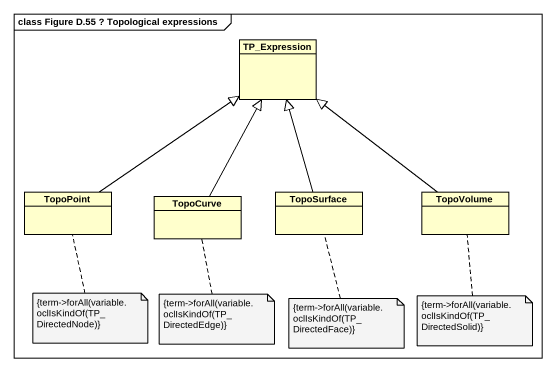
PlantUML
@startuml
mainframe class Figure D.55 ? Topological expressions
hide circle
hide empty members
class TP_Expression
class TopoPoint
class TopoCurve
class TopoSurface
class TopoVolume
TopoPoint -up-|> TP_Expression
TopoCurve -up-|> TP_Expression
TopoSurface -up-|> TP_Expression
TopoVolume -up-|> TP_Expression
note bottom of TopoPoint : {term->forAll(variable.oclIsKindOf(TP_DirectedNode)}
note bottom of TopoCurve : {term->forAll(variable.oclIsKindOf(TP_DirectedEdge)}
note bottom of TopoSurface : {term->forAll(variable.oclIsKindOf(TP_DirectedFace)}
note bottom of TopoVolume : {term->forAll(variable.oclIsKindOf(TP_DirectedSolid)}
@enduml
